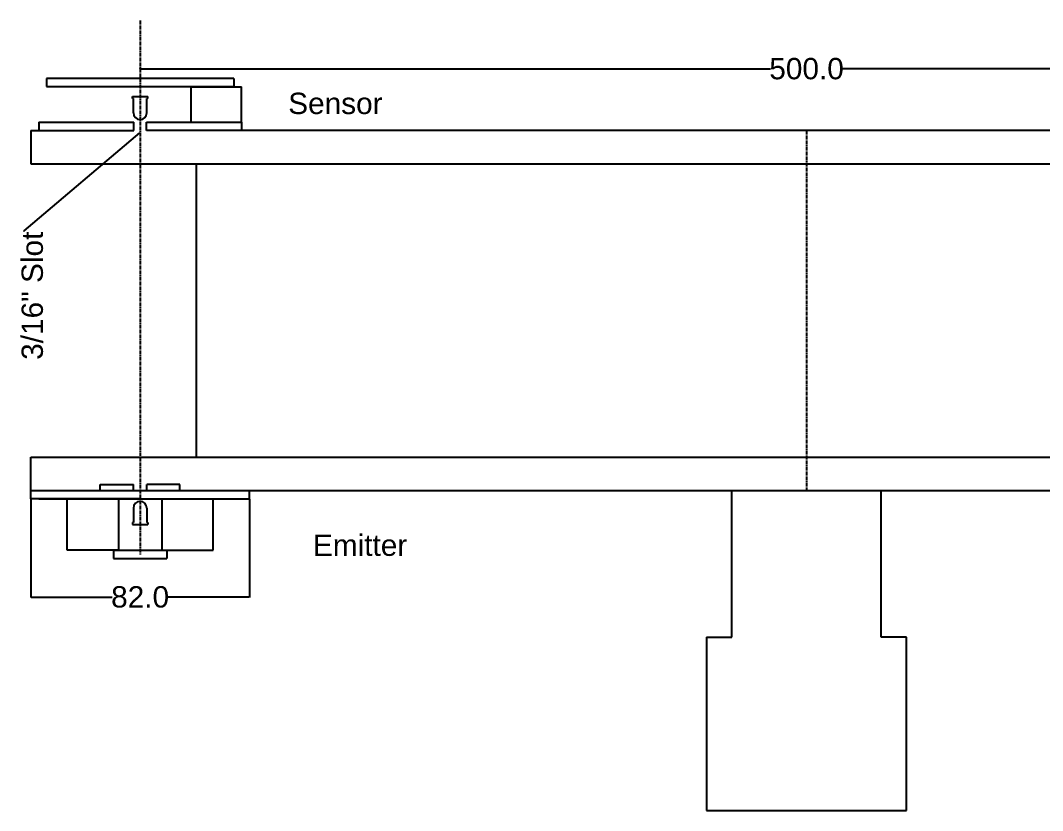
# Model space of a CAD drawing. Header units: inches. Extents: x -89 to 2397, y -1685 to 216.
# Drawn here: x -20.5 to 362.9, y -346.7 to -50.5 of the extents above; entities that cross this region are included whole.
import ezdxf

# ---------------------------------------------------------------- set-up
doc = ezdxf.new("R2010")
doc.units = ezdxf.units.IN
doc.header["$MEASUREMENT"] = 0
doc.linetypes.add('CENTER', pattern=[2, 1.25, -0.25, 0.25, -0.25])
for name, color, linetype in [('PCB', 4, 'Continuous'), ('SenseArea', 1, 'Continuous'), ('SensorEmitter', 2, 'Continuous')]:
    doc.layers.add(name, color=color, linetype=linetype)
doc.styles.get("Standard").update_dxf_attribs({"font": 'arial.ttf', "height": 8})
doc.dimstyles.get("Standard").update_dxf_attribs({"dimtxt": 0.18, "dimasz": 0.18, "dimexe": 0.18, "dimexo": 0.0625, "dimgap": 0.09, "dimtad": 0, "dimtih": 1, "dimtoh": 1, "dimdec": 1, "dimzin": 0, "dimdsep": 46, "dimtxsty": 'Standard', "dimcen": 0.09, "dimadec": 0, "dimazin": 0, "dimtfac": 1, "dimtdec": 4, "dimtofl": 0, "dimtmove": 0, "dimatfit": 3, "dimfxl": 1, "dimtolj": 1, "dimtzin": 0, "dimarcsym": 0})

# ---------------------------------------------------------------- blocks, each defined once
blk = doc.blocks.new('*D33')
at = {"color": 0, "lineweight": -2}
for p, q in [((24.39, -68.51), (24.39, -68.39)), ((24.57, -68.57), (260.84, -68.57)), ((524.21, -68.57), (287.95, -68.57)), ((524.39, -68.51), (524.39, -68.39))]:
    blk.add_line(p, q, dxfattribs=at)
at = {"color": 0}
for points in [[(24.57, -68.54), (24.57, -68.6), (24.39, -68.57)], [(524.21, -68.6), (524.21, -68.54), (524.39, -68.57)]]:
    blk.add_solid(points, dxfattribs=at)
at = {"layer": 'Defpoints', "color": 0}
for p in [(24.39, -68.57), (524.39, -68.57), (524.39, -68.57)]:
    blk.add_point(p, dxfattribs=at)
at = {"color": 0, "insert": (274.39, -68.57), "char_height": 8, "attachment_point": 5}
blk.add_mtext('\\A1;500.0', dxfattribs=at)
blk = doc.blocks.new('*D41')
at = {"color": 0, "lineweight": -2}
for p, q in [((-16.61, -229.91), (-16.61, -266.82)), ((65.39, -229.91), (65.39, -266.82)), ((-16.43, -266.64), (13.94, -266.64)), ((65.21, -266.64), (34.85, -266.64))]:
    blk.add_line(p, q, dxfattribs=at)
at = {"color": 0}
for points in [[(-16.43, -266.61), (-16.43, -266.67), (-16.61, -266.64)], [(65.21, -266.67), (65.21, -266.61), (65.39, -266.64)]]:
    blk.add_solid(points, dxfattribs=at)
at = {"layer": 'Defpoints', "color": 0}
for p in [(-16.61, -229.85), (65.39, -229.85), (65.39, -266.64)]:
    blk.add_point(p, dxfattribs=at)
at = {"color": 0, "insert": (24.39, -266.64), "char_height": 8, "attachment_point": 5}
blk.add_mtext('\\A1;82.0', dxfattribs=at)
blk = doc.blocks.new('Sensor')
at = {"layer": 'SensorEmitter'}
for p, q in [((21.52, -22.37), (27.27, -22.37)), ((21.52, -23.17), (21.52, -22.37)), ((27.27, -23.17), (27.27, -22.37)), ((21.89, -23.17), (21.52, -23.17)), ((21.89, -28.57), (21.89, -23.17)), ((26.89, -28.57), (26.89, -23.17)), ((27.27, -23.17), (26.89, -23.17))]:
    blk.add_line(p, q, dxfattribs=at)
blk.add_arc((24.39, -28.57), 2.5, 180, 0, dxfattribs=at)

msp = doc.modelspace()

# ---------------------------------------------------------------- linework, layer by layer
for p, q in [((43.39, -75.32), (43.39, -88.57)), ((43.39, -75.32), (62.39, -75.32)), ((62.39, -88.57), (62.39, -75.32)), ((-16.61, -91.71), (22.01, -91.71)), ((-16.61, -91.71), (-16.61, -104.21)), ((-13.61, -88.57), (-13.61, -91.71)), ((-13.61, -88.57), (22.01, -88.57)), ((22.01, -91.71), (22.01, -88.57)), ((26.77, -91.71), (26.77, -88.57)), ((26.77, -88.57), (62.39, -88.57)), ((499.39, -91.71), (26.77, -91.71)), ((62.39, -88.57), (62.39, -91.71)), ((-16.61, -104.21), (565.39, -104.21)), ((45.39, -104.21), (45.39, -214.21)), ((-16.61, -214.21), (565.39, -214.21)), ((-16.61, -226.71), (-16.61, -214.21)), ((9.44, -224.4), (21.94, -224.4)), ((9.44, -226.65), (9.44, -224.4)), ((21.94, -226.71), (21.94, -224.4)), ((39.35, -224.4), (26.85, -224.4)), ((26.85, -226.71), (26.85, -224.4)), ((39.35, -226.65), (39.35, -224.4)), ((-16.61, -226.71), (49.39, -226.71)), ((-16.61, -229.85), (-16.61, -226.71)), ((24.39, -229.85), (-16.61, -229.85)), ((-13.61, -229.85), (62.39, -229.85)), ((-2.96, -249.1), (-2.96, -229.85)), ((16.29, -229.91), (16.29, -249.1)), ((24.39, -229.85), (65.39, -229.85)), ((32.49, -229.91), (32.49, -249.1)), ((49.39, -226.71), (499.39, -226.71)), ((51.74, -249.1), (51.74, -229.85)), ((65.39, -229.85), (65.39, -226.71)), ((246.39, -281.69), (246.39, -226.71)), ((302.39, -281.69), (302.39, -226.71)), ((16.29, -249.1), (-2.96, -249.1)), ((32.49, -249.1), (51.74, -249.1)), ((236.89, -281.71), (236.89, -346.71)), ((236.89, -281.71), (246.39, -281.71)), ((311.89, -281.71), (302.39, -281.69)), ((311.89, -346.71), (311.89, -281.71)), ((236.89, -346.71), (311.89, -346.71))]:
    msp.add_line(p, q)
at = {"linetype": 'CENTER'}
msp.add_line((274.39, -91.71), (274.39, -226.71), dxfattribs=at)
at = {"layer": 'PCB'}
for p, q in [((59.51, -72.27), (-10.78, -72.19)), ((-10.78, -72.23), (-10.78, -75.28)), ((59.51, -72.27), (59.51, -75.32)), ((-10.78, -75.28), (59.51, -75.28)), ((14.39, -249.1), (14.39, -252.15)), ((14.39, -249.1), (34.39, -249.1)), ((34.39, -249.1), (34.39, -252.15)), ((14.39, -252.15), (34.39, -252.15))]:
    msp.add_line(p, q, dxfattribs=at)
at = {"layer": 'SenseArea', "linetype": 'CENTER'}
msp.add_line((24.39, -50.46), (24.39, -250.75), dxfattribs=at)
at = {"layer": 'SensorEmitter'}
for p, q in [((21.89, -233.28), (21.89, -238.68)), ((26.89, -233.28), (26.89, -238.68)), ((21.52, -238.68), (21.52, -239.48)), ((21.89, -238.68), (21.52, -238.68)), ((21.52, -239.48), (27.27, -239.48)), ((27.27, -238.68), (26.89, -238.68)), ((27.27, -238.68), (27.27, -239.48))]:
    msp.add_line(p, q, dxfattribs=at)
msp.add_arc((24.39, -233.28), 2.5, 0, 180, dxfattribs=at)

# ---------------------------------------------------------------- block references
msp.add_blockref('Sensor', (0, -56.57))

# ---------------------------------------------------------------- texts
for s, p in [('Sensor', (79.94, -85.55)), ('Emitter', (89.22, -251.22))]:
    msp.add_text(s, height=8).set_placement(p)
at = {"layer": 'SenseArea', "color": 0, "insert": (-20.08, -129.64), "char_height": 8, "attachment_point": 3, "rotation": 90}
msp.add_mtext('3/16" Slot', dxfattribs=at)

# ---------------------------------------------------------------- dimensions: what is measured, and where the dimension line sits
for base, p1, p2, picture, middle in [((524.39, -68.57), (24.39, -68.57), (524.39, -68.57), '*D33', (274.39, -68.57)), ((65.39, -266.64), (-16.61, -229.85), (65.39, -229.85), '*D41', (24.39, -266.64))]:
    dim = msp.add_linear_dim(base=base, p1=p1, p2=p2, dimstyle='Standard')
    dim.commit()
    dim.dimension.update_dxf_attribs({"geometry": picture, "text_midpoint": middle})

# ---------------------------------------------------------------- leaders
at = {"annotation_type": 0, "has_hookline": 1, "hookline_direction": 1, "text_width": 47.49, "horizontal_direction": (0, 1, 0)}
msp.add_leader([(24.17, -92.64), (-19.18, -129.37), (-19.18, -129.55)], dimstyle='Standard', override={"dimtad": 0}, dxfattribs=at)

doc.saveas('drawing.dxf')
